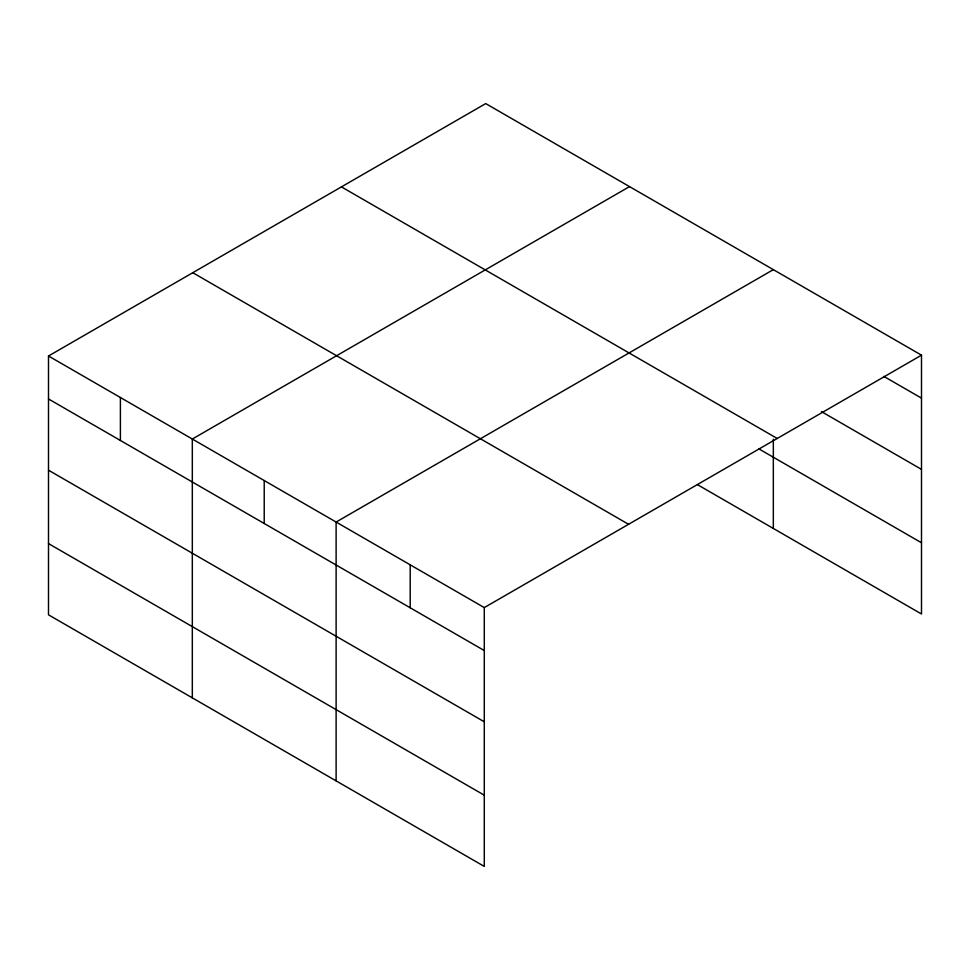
<?xml version="1.0" encoding="UTF-8"?>
<svg xmlns="http://www.w3.org/2000/svg" width="970" height="970" viewBox="0 0 970 970"><rect width="100%" height="100%" fill="white"/><g stroke="black" fill="none" stroke-linecap="round" stroke-linejoin="round"><path stroke-width="1.45" d="M921.5 355.178L485.715 103.584L48.5 356.002L48.5 614.822L484.285 866.416L484.285 607.596L921.5 355.178L921.5 613.998L697.503 484.673M629.518 186.604L192.315 439.034L192.315 697.854M773.332 269.636L336.117 522.054L336.117 780.874M883.803 376.372L921.5 398.137M821.42 411.595L921.5 469.371M341.428 186.883L777.225 438.476M758.952 448.916L921.5 542.763M192.775 272.703L628.572 524.297M48.5 356.002L484.285 607.596M48.5 398.961L484.285 650.555M48.5 470.195L484.285 721.789M48.5 543.588L484.285 795.182M773.332 439.252L773.332 528.456M410.201 564.831L410.201 607.79M264.216 480.538L264.216 523.497M120.401 397.518L120.401 440.477"/></g></svg>
